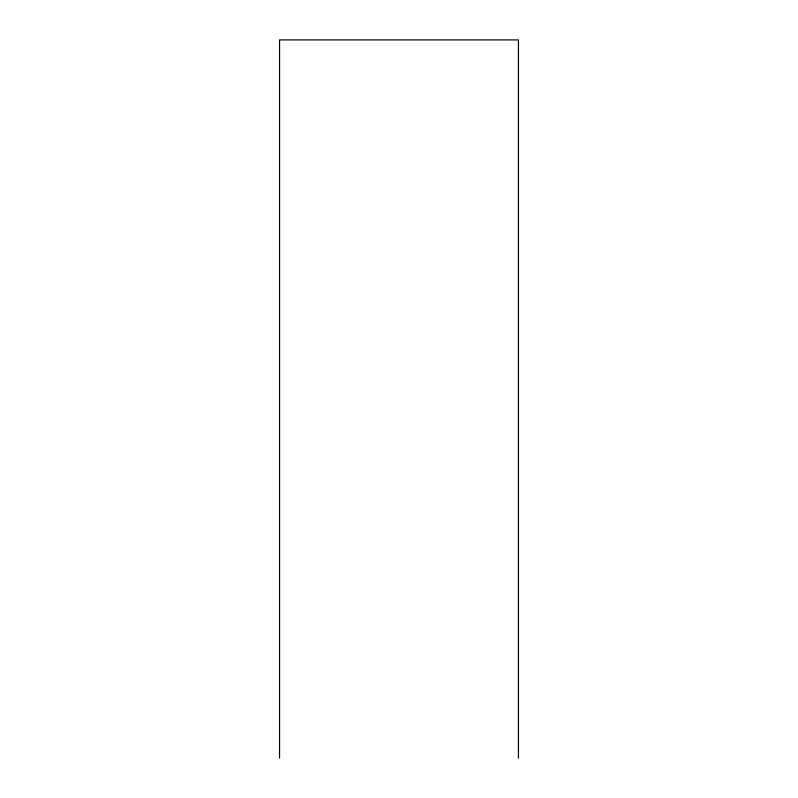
<?xml version="1.0" encoding="UTF-8"?>
<svg xmlns="http://www.w3.org/2000/svg" width="798" height="798" viewBox="0 0 798 798"><rect width="100%" height="100%" fill="white"/><g stroke="black" fill="none" stroke-linecap="round" stroke-linejoin="round"><path stroke-width="1.2" d="M518.441 758.1L518.441 39.9L279.559 39.9L279.559 758.1"/></g></svg>
